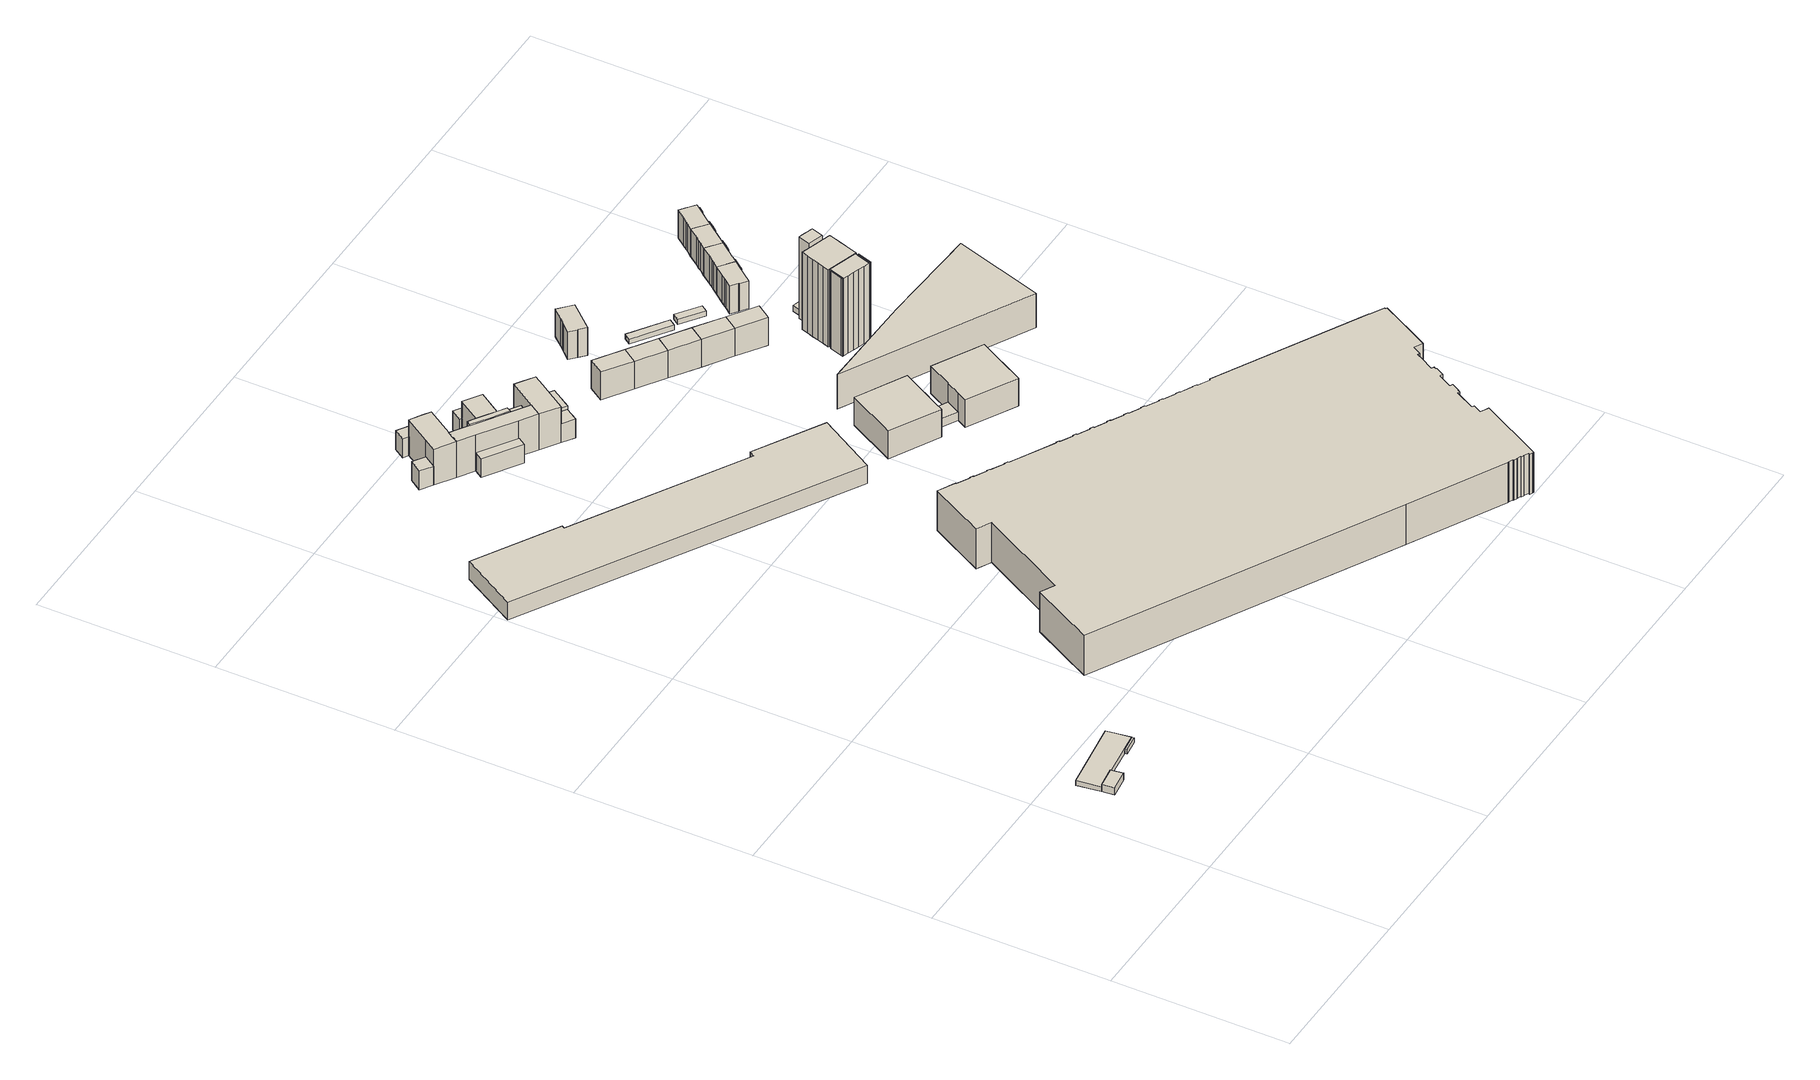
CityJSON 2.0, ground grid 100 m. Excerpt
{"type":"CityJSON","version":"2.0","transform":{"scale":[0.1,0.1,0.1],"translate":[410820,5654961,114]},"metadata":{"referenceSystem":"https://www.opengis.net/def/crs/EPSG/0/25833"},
"CityObjects":{
"building1":{"type":"Building","attributes":{"Gemeindeschluessel":14612000,"Geometrietyp2DReferenz":"3000","function":"31001_9998","roofType":"9999"},"children":["building1-1","building1-2","building1-3"]},
"building1-1":{"type":"BuildingPart","attributes":{"Dachtyp_tdc":"tdcPolyFlatRoof","Dachneigung":3.08,"QualitaetDacherkennung":61,"Geometrietyp2DReferenz":"3000","measuredHeight":3,"roofType":"2100"},"parents":["building1"],"geometry":[{"type":"Solid","lod":"1","boundaries":[[[[0,1,2,3]],[[4,5,6,7]],[[3,5,4,0]],[[2,6,5,3]],[[1,7,6,2]],[[0,4,7,1]]]]}]},
"building1-2":{"type":"BuildingPart","attributes":{"Dachtyp_tdc":"tdcPolyFlatRoof","Dachneigung":0,"QualitaetDacherkennung":64,"Geometrietyp2DReferenz":"3000","measuredHeight":2.94,"roofType":"1000"},"parents":["building1"],"geometry":[{"type":"Solid","lod":"1","boundaries":[[[[8,9,10,11,12,13]],[[14,15,7,6,16,17]],[[13,15,14,8]],[[12,7,15,13]],[[11,6,7,12]],[[10,16,6,11]],[[9,17,16,10]],[[8,14,17,9]]]]}]},
"building1-3":{"type":"BuildingPart","attributes":{"Dachtyp_tdc":"tdcPolyFlatRoof","Dachneigung":0,"QualitaetDacherkennung":62,"Geometrietyp2DReferenz":"3000","measuredHeight":4.38,"roofType":"1000"},"parents":["building1"],"geometry":[{"type":"Solid","lod":"1","boundaries":[[[[18,19,20,21]],[[16,22,23,17]],[[21,22,16,18]],[[20,23,22,21]],[[19,17,23,20]],[[18,16,17,19]]]]}]},
"building2":{"type":"Building","attributes":{"Dachtyp_tdc":"tdcFreeFormRoof","Gemeindeschluessel":14612000,"Dachneigung":14.79,"QualitaetDacherkennung":2,"Geometrietyp2DReferenz":"3000","measuredHeight":15.6,"function":"31001_9998","roofType":"5000"},"geometry":[{"type":"Solid","lod":"1","boundaries":[[[[24,25,26,27,28,29,30,31]],[[32,33,34,35,36,37,38,39]],[[31,33,32,24]],[[30,34,33,31]],[[29,35,34,30]],[[28,36,35,29]],[[27,37,36,28]],[[26,38,37,27]],[[25,39,38,26]],[[24,32,39,25]]]]}]},
"building3":{"type":"Building","attributes":{"Gemeindeschluessel":14612000,"Geometrietyp2DReferenz":"3000","function":"31001_9998","roofType":"9999"},"children":["building3-1","building3-2","building3-3","building3-4","building3-5","building3-6","building3-7","building3-8","building3-9","building3-10","building3-11","building3-12","building3-13"]},
"building3-1":{"type":"BuildingPart","attributes":{"Dachtyp_tdc":"tdcGableRoof","Dachneigung":15.53,"QualitaetDacherkennung":69,"Geometrietyp2DReferenz":"3000","measuredHeight":23.27,"roofType":"3100"},"parents":["building3"],"geometry":[{"type":"Solid","lod":"1","boundaries":[[[[40,41,42,43,44,45,46,47,48,49,50,51]],[[52,53,54,55,56,57,58,59,60,61,62,63]],[[51,53,52,40]],[[50,54,53,51]],[[49,55,54,50]],[[48,56,55,49]],[[47,57,56,48]],[[46,58,57,47]],[[45,59,58,46]],[[44,60,59,45]],[[43,61,60,44]],[[42,62,61,43]],[[41,63,62,42]],[[40,52,63,41]]]]}]},
"building3-2":{"type":"BuildingPart","attributes":{"Dachtyp_tdc":"tdcPolyFlatRoof","Dachneigung":0,"QualitaetDacherkennung":54,"Geometrietyp2DReferenz":"3000","measuredHeight":11.87,"roofType":"1000"},"parents":["building3"],"geometry":[{"type":"Solid","lod":"1","boundaries":[[[[64,65,66,67,68,69]],[[70,71,72,73,74,75]],[[69,71,70,64]],[[68,72,71,69]],[[67,73,72,68]],[[66,74,73,67]],[[65,75,74,66]],[[64,70,75,65]]]]}]},
"building3-3":{"type":"BuildingPart","attributes":{"Dachtyp_tdc":"tdcPolyFlatRoof","Dachneigung":0,"QualitaetDacherkennung":61,"Geometrietyp2DReferenz":"3000","measuredHeight":11.83,"roofType":"1000"},"parents":["building3"],"geometry":[{"type":"Solid","lod":"1","boundaries":[[[[76,77,78,79]],[[80,81,82,83]],[[79,81,80,76]],[[78,82,81,79]],[[77,83,82,78]],[[76,80,83,77]]]]}]},
"building3-4":{"type":"BuildingPart","attributes":{"Dachtyp_tdc":"tdcHipAndGableRoof","Dachneigung":10.46,"QualitaetDacherkennung":74,"Geometrietyp2DReferenz":"3000","measuredHeight":23.33,"roofType":"5000"},"parents":["building3"],"geometry":[{"type":"Solid","lod":"1","boundaries":[[[[84,85,86,87]],[[73,72,88,89]],[[87,72,73,84]],[[86,88,72,87]],[[85,89,88,86]],[[84,73,89,85]]]]}]},
"building3-5":{"type":"BuildingPart","attributes":{"Dachtyp_tdc":"tdcGableRoof","Dachneigung":12.56,"QualitaetDacherkennung":29,"Geometrietyp2DReferenz":"3000","measuredHeight":24.57,"roofType":"3100"},"parents":["building3"],"geometry":[{"type":"Solid","lod":"1","boundaries":[[[[90,91,92,93,94,95,96,97,98]],[[99,53,100,52,63,101,89,102,88]],[[98,53,99,90]],[[97,100,53,98]],[[96,52,100,97]],[[95,63,52,96]],[[94,101,63,95]],[[93,89,101,94]],[[92,102,89,93]],[[91,88,102,92]],[[90,99,88,91]]]]}]},
"building3-6":{"type":"BuildingPart","attributes":{"Dachtyp_tdc":"tdcPolyFlatRoof","Dachneigung":0,"QualitaetDacherkennung":52,"Geometrietyp2DReferenz":"3000","measuredHeight":11.84,"roofType":"1000"},"parents":["building3"],"geometry":[{"type":"Solid","lod":"1","boundaries":[[[[103,104,105,106,107]],[[108,109,110,111,112]],[[107,109,108,103]],[[106,110,109,107]],[[105,111,110,106]],[[104,112,111,105]],[[103,108,112,104]]]]}]},
"building3-7":{"type":"BuildingPart","attributes":{"Dachtyp_tdc":"tdcPolyFlatRoof","Dachneigung":0,"QualitaetDacherkennung":65,"Geometrietyp2DReferenz":"3000","measuredHeight":11.81,"roofType":"1000"},"parents":["building3"],"geometry":[{"type":"Solid","lod":"1","boundaries":[[[[113,114,115,116]],[[117,118,119,120]],[[116,118,117,113]],[[115,119,118,116]],[[114,120,119,115]],[[113,117,120,114]]]]}]},
"building3-8":{"type":"BuildingPart","attributes":{"Dachtyp_tdc":"tdcPolyFlatRoof","Dachneigung":0,"QualitaetDacherkennung":0,"Geometrietyp2DReferenz":"3000","measuredHeight":4.5,"roofType":"9999"},"parents":["building3"],"geometry":[{"type":"Solid","lod":"1","boundaries":[[[[121,122,123,124]],[[125,126,127,128]],[[124,126,125,121]],[[123,127,126,124]],[[122,128,127,123]],[[121,125,128,122]]]]}]},
"building3-9":{"type":"BuildingPart","attributes":{"Dachtyp_tdc":"tdcPolyFlatRoof","Dachneigung":0,"QualitaetDacherkennung":58,"Geometrietyp2DReferenz":"3000","measuredHeight":11.79,"roofType":"1000"},"parents":["building3"],"geometry":[{"type":"Solid","lod":"1","boundaries":[[[[129,130,131,132]],[[58,133,134,59]],[[131,133,58,132]],[[130,134,133,131]],[[129,59,134,130]],[[132,58,59,129]]]]}]},
"building3-10":{"type":"BuildingPart","attributes":{"Dachtyp_tdc":"tdcPolyFlatRoof","Dachneigung":0,"QualitaetDacherkennung":49,"Geometrietyp2DReferenz":"3000","measuredHeight":11.84,"roofType":"1000"},"parents":["building3"],"geometry":[{"type":"Solid","lod":"1","boundaries":[[[[135,136,137,138]],[[139,125,140,141]],[[138,125,139,135]],[[137,140,125,138]],[[136,141,140,137]],[[135,139,141,136]]]]}]},
"building3-11":{"type":"BuildingPart","attributes":{"Dachtyp_tdc":"tdcPolyFlatRoof","Dachneigung":0,"QualitaetDacherkennung":46,"Geometrietyp2DReferenz":"3000","measuredHeight":3.95,"roofType":"1000"},"parents":["building3"],"geometry":[{"type":"Solid","lod":"1","boundaries":[[[[142,143,144,145,146]],[[140,128,147,148,149]],[[146,128,140,142]],[[145,147,128,146]],[[144,148,147,145]],[[143,149,148,144]],[[142,140,149,143]]]]}]},
"building3-12":{"type":"BuildingPart","attributes":{"Dachtyp_tdc":"tdcHipRoof","Dachneigung":10.31,"QualitaetDacherkennung":73,"Geometrietyp2DReferenz":"3000","measuredHeight":23.25,"roofType":"3200"},"parents":["building3"],"geometry":[{"type":"Solid","lod":"1","boundaries":[[[[150,151,49,47,152,153,154,155]],[[139,141,149,120,119,57,55,156]],[[155,141,139,150]],[[154,149,141,155]],[[153,120,149,154]],[[152,119,120,153]],[[47,57,119,152]],[[49,55,57,47]],[[151,156,55,49]],[[150,139,156,151]]]]}]},
"building3-13":{"type":"BuildingPart","attributes":{"Dachtyp_tdc":"tdcHipRoof","Dachneigung":10.16,"QualitaetDacherkennung":74,"Geometrietyp2DReferenz":"3000","measuredHeight":23.26,"roofType":"3200"},"parents":["building3"],"geometry":[{"type":"Solid","lod":"1","boundaries":[[[[44,42,157,158,159,160,161]],[[82,81,110,109,162,62,60]],[[161,82,60,44]],[[160,81,82,161]],[[159,110,81,160]],[[158,109,110,159]],[[157,162,109,158]],[[42,62,162,157]],[[44,60,62,42]]]]}]},
"building4":{"type":"Building","attributes":{"Dachtyp_tdc":"tdcPolyFlatRoof","Gemeindeschluessel":14612000,"Dachneigung":0,"QualitaetDacherkennung":26,"Geometrietyp2DReferenz":"3000","measuredHeight":19.7,"function":"31001_9998","roofType":"1000"},"geometry":[{"type":"Solid","lod":"1","boundaries":[[[[163,164,165,166]],[[167,168,169,170]],[[166,168,167,163]],[[165,169,168,166]],[[164,170,169,165]],[[163,167,170,164]]]]}]},
"building5":{"type":"Building","attributes":{"Gemeindeschluessel":14612000,"Geometrietyp2DReferenz":"3000","function":"31001_9998","roofType":"9999"},"children":["building5-1","building5-2","building5-3","building5-4"]},
"building5-1":{"type":"BuildingPart","attributes":{"Dachtyp_tdc":"tdcFreeFormRoof","Dachneigung":21.99,"QualitaetDacherkennung":49,"Geometrietyp2DReferenz":"3000","measuredHeight":7.55,"roofType":"5000"},"parents":["building5"],"geometry":[{"type":"Solid","lod":"1","boundaries":[[[[171,172,173,174,175,176,177,178,179,180,181,182,183,184,185,186]],[[187,188,189,190,191,192,193,194,195,196,197,198,199,200,201,202]],[[186,188,187,171]],[[185,189,188,186]],[[184,190,189,185]],[[183,191,190,184]],[[182,192,191,183]],[[181,193,192,182]],[[180,194,193,181]],[[179,195,194,180]],[[178,196,195,179]],[[177,197,196,178]],[[176,198,197,177]],[[175,199,198,176]],[[174,200,199,175]],[[173,201,200,174]],[[172,202,201,173]],[[171,187,202,172]]]]}]},
"building5-2":{"type":"BuildingPart","attributes":{"Dachtyp_tdc":"tdcPolyFlatRoof","Dachneigung":40.14,"QualitaetDacherkennung":54,"Geometrietyp2DReferenz":"3000","measuredHeight":11.92,"roofType":"2100"},"parents":["building5"],"geometry":[{"type":"Solid","lod":"1","boundaries":[[[[203,204,205,206,207,208,209,210,211,212,213,214,215,216,217,218,219]],[[190,220,221,222,223,224,225,226,227,228,229,230,231,232,233,234,191]],[[219,220,190,203]],[[218,221,220,219]],[[217,222,221,218]],[[216,223,222,217]],[[215,224,223,216]],[[214,225,224,215]],[[213,226,225,214]],[[212,227,226,213]],[[211,228,227,212]],[[210,229,228,211]],[[209,230,229,210]],[[208,231,230,209]],[[207,232,231,208]],[[206,233,232,207]],[[205,234,233,206]],[[204,191,234,205]],[[203,190,191,204]]]]}]},
"building5-3":{"type":"BuildingPart","attributes":{"Dachtyp_tdc":"tdcFreeFormRoof","Dachneigung":21.07,"QualitaetDacherkennung":43,"Geometrietyp2DReferenz":"3000","measuredHeight":7.43,"roofType":"5000"},"parents":["building5"],"geometry":[{"type":"Solid","lod":"1","boundaries":[[[[235,236,237,238,239,240,241,242,243,244,245,246,247,248]],[[249,250,251,220,252,253,254,255,256,257,258,259,260,261]],[[248,250,249,235]],[[247,251,250,248]],[[246,220,251,247]],[[245,252,220,246]],[[244,253,252,245]],[[243,254,253,244]],[[242,255,254,243]],[[241,256,255,242]],[[240,257,256,241]],[[239,258,257,240]],[[238,259,258,239]],[[237,260,259,238]],[[236,261,260,237]],[[235,249,261,236]]]]}]},
"building5-4":{"type":"BuildingPart","attributes":{"Dachtyp_tdc":"tdcCutGableRoof","Dachneigung":34.44,"QualitaetDacherkennung":33,"Geometrietyp2DReferenz":"3000","measuredHeight":12.24,"roofType":"9999"},"parents":["building5"],"geometry":[{"type":"Solid","lod":"1","boundaries":[[[[262,263,264,265,266,267]],[[254,252,189,187,268,269]],[[267,252,254,262]],[[266,189,252,267]],[[265,187,189,266]],[[264,268,187,265]],[[263,269,268,264]],[[262,254,269,263]]]]}]},
"building6":{"type":"Building","attributes":{"Dachtyp_tdc":"tdcFreeFormRoof","Gemeindeschluessel":14612000,"Dachneigung":10.84,"QualitaetDacherkennung":11,"Geometrietyp2DReferenz":"3000","measuredHeight":31.95,"function":"31001_9998","roofType":"5000"},"geometry":[{"type":"Solid","lod":"1","boundaries":[[[[270,271,272,273,274,275,276,277,278,279,280,281,282,283,284,285,286,287,288,289,290,291,292,293,294,295,296,297,298,299,300,301,302,303,304,305,306,307,308,309,310,311,312,313,314,315,316,317,318,319,320,321,322,323,324,325,326,327,328,329,330,331,332,333,334,335,336,337,338,339,340,341,342,343,344,345,346,347,348,349,350,351,352,353,354,355,356,357,358,359,360,361,362,363,364,365,366,367,368,369,370,371,372,373,374,375,376,377,378,379,380,381]],[[382,383,384,385,386,387,388,389,390,391,392,393,394,395,396,397,398,399,400,401,402,403,404,405,406,407,408,409,410,411,412,413,414,415,416,417,418,419,420,421,422,423,424,425,426,427,428,429,430,431,432,433,434,435,436,437,438,439,440,441,442,443,444,445,446,447,448,449,450,451,452,453,454,455,456,457,458,459,460,461,462,463,464,465,466,467,468,469,470,471,472,473,474,475,476,477,478,479,480,481,482,483,484,485,486,487,488,489,490,491,492,493]],[[381,383,382,270]],[[380,384,383,381]],[[379,385,384,380]],[[378,386,385,379]],[[377,387,386,378]],[[376,388,387,377]],[[375,389,388,376]],[[374,390,389,375]],[[373,391,390,374]],[[372,392,391,373]],[[371,393,392,372]],[[370,394,393,371]],[[369,395,394,370]],[[368,396,395,369]],[[367,397,396,368]],[[366,398,397,367]],[[365,399,398,366]],[[364,400,399,365]],[[363,401,400,364]],[[362,402,401,363]],[[361,403,402,362]],[[360,404,403,361]],[[359,405,404,360]],[[358,406,405,359]],[[357,407,406,358]],[[356,408,407,357]],[[355,409,408,356]],[[354,410,409,355]],[[353,411,410,354]],[[352,412,411,353]],[[351,413,412,352]],[[350,414,413,351]],[[349,415,414,350]],[[348,416,415,349]],[[347,417,416,348]],[[346,418,417,347]],[[345,419,418,346]],[[344,420,419,345]],[[343,421,420,344]],[[342,422,421,343]],[[341,423,422,342]],[[340,424,423,341]],[[339,425,424,340]],[[338,426,425,339]],[[337,427,426,338]],[[336,428,427,337]],[[335,429,428,336]],[[334,430,429,335]],[[333,431,430,334]],[[332,432,431,333]],[[331,433,432,332]],[[330,434,433,331]],[[329,435,434,330]],[[328,436,435,329]],[[327,437,436,328]],[[326,438,437,327]],[[325,439,438,326]],[[324,440,439,325]],[[323,441,440,324]],[[322,442,441,323]],[[321,443,442,322]],[[320,444,443,321]],[[319,445,444,320]],[[318,446,445,319]],[[317,447,446,318]],[[316,448,447,317]],[[315,449,448,316]],[[314,450,449,315]],[[313,451,450,314]],[[312,452,451,313]],[[311,453,452,312]],[[310,454,453,311]],[[309,455,454,310]],[[308,456,455,309]],[[307,457,456,308]],[[306,458,457,307]],[[305,459,458,306]],[[304,460,459,305]],[[303,461,460,304]],[[302,462,461,303]],[[301,463,462,302]],[[300,464,463,301]],[[299,465,464,300]],[[298,466,465,299]],[[297,467,466,298]],[[296,468,467,297]],[[295,469,468,296]],[[294,470,469,295]],[[293,471,470,294]],[[292,472,471,293]],[[291,473,472,292]],[[290,474,473,291]],[[289,475,474,290]],[[288,476,475,289]],[[287,477,476,288]],[[286,478,477,287]],[[285,479,478,286]],[[284,480,479,285]],[[283,481,480,284]],[[282,482,481,283]],[[281,483,482,282]],[[280,484,483,281]],[[279,485,484,280]],[[278,486,485,279]],[[277,487,486,278]],[[276,488,487,277]],[[275,489,488,276]],[[274,490,489,275]],[[273,491,490,274]],[[272,492,491,273]],[[271,493,492,272]],[[270,382,493,271]]]]}]},
"building7":{"type":"Building","attributes":{"Dachtyp_tdc":"tdcGableRoof","Gemeindeschluessel":14612000,"Dachneigung":37.37,"QualitaetDacherkennung":70,"Geometrietyp2DReferenz":"3000","measuredHeight":19.53,"function":"31001_9998","roofType":"3100"},"geometry":[{"type":"Solid","lod":"1","boundaries":[[[[494,495,496,497]],[[498,499,500,501]],[[497,499,498,494]],[[496,500,499,497]],[[495,501,500,496]],[[494,498,501,495]]]]}]},
"building8":{"type":"Building","attributes":{"Dachtyp_tdc":"tdcGableRoof","Gemeindeschluessel":14612000,"Dachneigung":37.22,"QualitaetDacherkennung":72,"Geometrietyp2DReferenz":"3000","measuredHeight":19.58,"function":"31001_9998","roofType":"3100"},"geometry":[{"type":"Solid","lod":"1","boundaries":[[[[495,494,502,503]],[[501,504,505,498]],[[503,504,501,495]],[[502,505,504,503]],[[494,498,505,502]],[[495,501,498,494]]]]}]},
"building9":{"type":"Building","attributes":{"Gemeindeschluessel":14612000,"Geometrietyp2DReferenz":"3000","function":"31001_9998","roofType":"9999"},"children":["building9-1","building9-2","building9-3"]},
"building9-1":{"type":"BuildingPart","attributes":{"Dachtyp_tdc":"tdcPolyFlatRoof","Dachneigung":0,"QualitaetDacherkennung":38,"Geometrietyp2DReferenz":"3000","measuredHeight":17.44,"roofType":"1000"},"parents":["building9"],"geometry":[{"type":"Solid","lod":"1","boundaries":[[[[506,507,508,509,510,511,512,513,514,515,516,517]],[[518,519,520,521,522,523,524,525,526,527,528,529]],[[517,519,518,506]],[[516,520,519,517]],[[515,521,520,516]],[[514,522,521,515]],[[513,523,522,514]],[[512,524,523,513]],[[511,525,524,512]],[[510,526,525,511]],[[509,527,526,510]],[[508,528,527,509]],[[507,529,528,508]],[[506,518,529,507]]]]}]},
"building9-2":{"type":"BuildingPart","attributes":{"Dachtyp_tdc":"tdcPolyFlatRoof","Dachneigung":0,"QualitaetDacherkennung":40,"Geometrietyp2DReferenz":"3000","measuredHeight":17.65,"roofType":"1000"},"parents":["building9"],"geometry":[{"type":"Solid","lod":"1","boundaries":[[[[530,531,532,533,534,535,536,537,538,539,540]],[[541,542,543,544,545,546,547,548,549,550,551]],[[540,542,541,530]],[[539,543,542,540]],[[538,544,543,539]],[[537,545,544,538]],[[536,546,545,537]],[[535,547,546,536]],[[534,548,547,535]],[[533,549,548,534]],[[532,550,549,533]],[[531,551,550,532]],[[530,541,551,531]]]]}]},
"building9-3":{"type":"BuildingPart","attributes":{"Dachtyp_tdc":"tdcPolyFlatRoof","Dachneigung":0,"QualitaetDacherkennung":46,"Geometrietyp2DReferenz":"3000","measuredHeight":5.55,"roofType":"1000"},"parents":["building9"],"geometry":[{"type":"Solid","lod":"1","boundaries":[[[[552,553,554,555]],[[549,521,520,550]],[[555,521,549,552]],[[554,520,521,555]],[[553,550,520,554]],[[552,549,550,553]]]]}]},
"building10":{"type":"Building","attributes":{"Dachtyp_tdc":"tdcGableRoof","Gemeindeschluessel":14612000,"Dachneigung":37.29,"QualitaetDacherkennung":72,"Geometrietyp2DReferenz":"3000","measuredHeight":19.58,"function":"31001_9998","roofType":"3100"},"geometry":[{"type":"Solid","lod":"1","boundaries":[[[[556,557,503,502]],[[558,505,504,559]],[[502,505,558,556]],[[503,504,505,502]],[[557,559,504,503]],[[556,558,559,557]]]]}]},
"building11":{"type":"Building","attributes":{"Gemeindeschluessel":14612000,"Dachtyp_tdc":"tdcGableRoof","Dachneigung":37.11,"QualitaetDacherkennung":77,"Geometrietyp2DReferenz":"3000","measuredHeight":19.49,"function":"31001_9998","roofType":"3100"},"geometry":[{"type":"Solid","lod":"1","boundaries":[[[[560,561,562,563,564,565,566,567,568,569,570,571,572,573]],[[574,575,576,577,578,579,580,581,582,583,584,585,586,587]],[[573,575,574,560]],[[572,576,575,573]],[[571,577,576,572]],[[570,578,577,571]],[[569,579,578,570]],[[568,580,579,569]],[[567,581,580,568]],[[566,582,581,567]],[[565,583,582,566]],[[564,584,583,565]],[[563,585,584,564]],[[562,586,585,563]],[[561,587,586,562]],[[560,574,587,561]]]]}]},
"building12":{"type":"Building","attributes":{"Dachtyp_tdc":"tdcGableRoof","Gemeindeschluessel":14612000,"Dachneigung":37.51,"QualitaetDacherkennung":72,"Geometrietyp2DReferenz":"3000","measuredHeight":19.58,"function":"31001_9998","roofType":"3100"},"geometry":[{"type":"Solid","lod":"1","boundaries":[[[[588,589,557,556]],[[590,558,559,591]],[[556,558,590,588]],[[557,559,558,556]],[[589,591,559,557]],[[588,590,591,589]]]]}]},
"building13":{"type":"Building","attributes":{"Dachtyp_tdc":"tdcGableRoof","Gemeindeschluessel":14612000,"Dachneigung":29.11,"QualitaetDacherkennung":40,"Geometrietyp2DReferenz":"3000","measuredHeight":3.74,"function":"31001_2463","roofType":"3100"},"geometry":[{"type":"Solid","lod":"1","boundaries":[[[[592,593,594,595]],[[596,597,598,599]],[[595,597,596,592]],[[594,598,597,595]],[[593,599,598,594]],[[592,596,599,593]]]]}]},
"building14":{"type":"Building","attributes":{"Dachtyp_tdc":"tdcGableRoof","Gemeindeschluessel":14612000,"Dachneigung":37.27,"QualitaetDacherkennung":71,"Geometrietyp2DReferenz":"3000","measuredHeight":19.55,"function":"31001_9998","roofType":"3100"},"geometry":[{"type":"Solid","lod":"1","boundaries":[[[[589,588,600,601]],[[591,602,603,590]],[[601,602,591,589]],[[600,603,602,601]],[[588,590,603,600]],[[589,591,590,588]]]]}]},
"building15":{"type":"Building","attributes":{"name":"Fachoberschule für Wirtschaft und Verwaltung","Dachtyp_tdc":"tdcPolyFlatRoof","Gemeindeschluessel":14612000,"Dachneigung":0,"QualitaetDacherkennung":77,"Geometrietyp2DReferenz":"3000","measuredHeight":21.7,"function":"31001_3021","roofType":"1000"},"geometry":[{"type":"Solid","lod":"1","boundaries":[[[[604,605,606,607,608]],[[609,610,611,612,613]],[[608,610,609,604]],[[607,611,610,608]],[[606,612,611,607]],[[605,613,612,606]],[[604,609,613,605]]]]}]},
"building16":{"type":"Building","attributes":{"Dachtyp_tdc":"tdcGableRoof","Gemeindeschluessel":14612000,"Dachneigung":29.94,"QualitaetDacherkennung":71,"Geometrietyp2DReferenz":"3000","measuredHeight":3.69,"function":"31001_2463","roofType":"3100"},"geometry":[{"type":"Solid","lod":"1","boundaries":[[[[614,615,616,617]],[[618,619,620,621]],[[617,619,618,614]],[[616,620,619,617]],[[615,621,620,616]],[[614,618,621,615]]]]}]},
"building17":{"type":"Building","attributes":{"Gemeindeschluessel":14612000,"Geometrietyp2DReferenz":"3000","function":"31001_9998","roofType":"9999"},"children":["building17-1","building17-2","building17-3","building17-4","building17-5","building17-6"]},
"building17-1":{"type":"BuildingPart","attributes":{"Dachtyp_tdc":"tdcPolyFlatRoof","Dachneigung":0,"QualitaetDacherkennung":64,"Geometrietyp2DReferenz":"3000","measuredHeight":3.79,"roofType":"1000"},"parents":["building17"],"geometry":[{"type":"Solid","lod":"1","boundaries":[[[[622,623,624,625,626]],[[627,628,629,630,631]],[[625,628,627,626]],[[624,629,628,625]],[[623,630,629,624]],[[622,631,630,623]],[[626,627,631,622]]]]}]},
"building17-2":{"type":"BuildingPart","attributes":{"Dachtyp_tdc":"tdcPolyFlatRoof","Dachneigung":0,"QualitaetDacherkennung":65,"Geometrietyp2DReferenz":"3000","measuredHeight":48.91,"roofType":"1000"},"parents":["building17"],"geometry":[{"type":"Solid","lod":"1","boundaries":[[[[632,633,634,635,636,637,638,639,640,641,642,643,644,645,646,647,648,649]],[[650,651,652,653,654,655,656,657,658,659,660,661,662,663,664,665,666,667]],[[648,651,650,649]],[[647,652,651,648]],[[646,653,652,647]],[[645,654,653,646]],[[644,655,654,645]],[[643,656,655,644]],[[642,657,656,643]],[[641,658,657,642]],[[640,659,658,641]],[[639,660,659,640]],[[638,661,660,639]],[[637,662,661,638]],[[636,663,662,637]],[[635,664,663,636]],[[634,665,664,635]],[[633,666,665,634]],[[632,667,666,633]],[[649,650,667,632]]]]}]},
"building17-3":{"type":"BuildingPart","attributes":{"Dachtyp_tdc":"tdcPolyFlatRoof","Dachneigung":0,"QualitaetDacherkennung":37,"Geometrietyp2DReferenz":"3000","measuredHeight":49.29,"roofType":"1000"},"parents":["building17"],"geometry":[{"type":"Solid","lod":"1","boundaries":[[[[668,669,670,671,672]],[[673,674,675,676,677]],[[672,674,673,668]],[[671,675,674,672]],[[670,676,675,671]],[[669,677,676,670]],[[668,673,677,669]]]]}]},
"building17-4":{"type":"BuildingPart","attributes":{"Dachtyp_tdc":"tdcPolyFlatRoof","Dachneigung":0,"QualitaetDacherkennung":65,"Geometrietyp2DReferenz":"3000","measuredHeight":48.91,"roofType":"1000"},"parents":["building17"],"geometry":[{"type":"Solid","lod":"1","boundaries":[[[[678,641,640,679,680,681,682,683,684,685]],[[677,676,686,687,688,689,690,691,659,658]],[[685,676,677,678]],[[684,686,676,685]],[[683,687,686,684]],[[682,688,687,683]],[[681,689,688,682]],[[680,690,689,681]],[[679,691,690,680]],[[640,659,691,679]],[[641,658,659,640]],[[678,677,658,641]]]]}]},
"building17-5":{"type":"BuildingPart","attributes":{"Dachtyp_tdc":"tdcPolyFlatRoof","Dachneigung":0,"QualitaetDacherkennung":32,"Geometrietyp2DReferenz":"3000","measuredHeight":51.78,"roofType":"1000"},"parents":["building17"],"geometry":[{"type":"Solid","lod":"1","boundaries":[[[[692,693,694,695,696,697,698]],[[631,630,699,650,667,700,627]],[[698,631,627,692]],[[697,630,631,698]],[[696,699,630,697]],[[695,650,699,696]],[[694,667,650,695]],[[693,700,667,694]],[[692,627,700,693]]]]}]},
"building17-6":{"type":"BuildingPart","attributes":{"Dachtyp_tdc":"tdcPolyFlatRoof","Dachneigung":0,"QualitaetDacherkennung":18,"Geometrietyp2DReferenz":"3000","measuredHeight":49.06,"roofType":"1000"},"parents":["building17"],"geometry":[{"type":"Solid","lod":"1","boundaries":[[[[701,702,703,704,705]],[[691,690,706,707,708]],[[705,690,691,701]],[[704,706,690,705]],[[703,707,706,704]],[[702,708,707,703]],[[701,691,708,702]]]]}]},
"building18":{"type":"Building","attributes":{"Gemeindeschluessel":14612000,"Geometrietyp2DReferenz":"3000","function":"31001_9998","roofType":"9999"},"children":["building18-1","building18-2"]},
"building18-1":{"type":"BuildingPart","attributes":{"Dachtyp_tdc":"tdcGableRoof","Dachneigung":37.3,"QualitaetDacherkennung":76,"Geometrietyp2DReferenz":"3000","measuredHeight":19.52,"roofType":"3100"},"parents":["building18"],"geometry":[{"type":"Solid","lod":"1","boundaries":[[[[709,710,711,712,713,714,715,716,717,718,719,720,721]],[[722,723,724,725,726,727,728,729,730,731,732,733,734]],[[721,723,722,709]],[[720,724,723,721]],[[719,725,724,720]],[[718,726,725,719]],[[717,727,726,718]],[[716,728,727,717]],[[715,729,728,716]],[[714,730,729,715]],[[713,731,730,714]],[[712,732,731,713]],[[711,733,732,712]],[[710,734,733,711]],[[709,722,734,710]]]]}]},
"building18-2":{"type":"BuildingPart","attributes":{"Dachtyp_tdc":"tdcPolyFlatRoof","Dachneigung":0,"QualitaetDacherkennung":49,"Geometrietyp2DReferenz":"3000","measuredHeight":15.6,"roofType":"1000"},"parents":["building18"],"geometry":[{"type":"Solid","lod":"1","boundaries":[[[[735,736,737,738]],[[739,740,734,733]],[[738,740,739,735]],[[737,734,740,738]],[[736,733,734,737]],[[735,739,733,736]]]]}]},
"building19":{"type":"Building","attributes":{"Gemeindeschluessel":14612000,"Geometrietyp2DReferenz":"3000","function":"31001_9998","roofType":"9999"},"children":["building19-1","building19-2","building19-3"]},
"building19-1":{"type":"BuildingPart","attributes":{"Dachtyp_tdc":"tdcPolyFlatRoof","Dachneigung":4.44,"QualitaetDacherkennung":55,"Geometrietyp2DReferenz":"3000","measuredHeight":15.64,"roofType":"2100"},"parents":["building19"],"geometry":[{"type":"Solid","lod":"1","boundaries":[[[[736,735,741,742]],[[733,743,744,739]],[[742,743,733,736]],[[741,744,743,742]],[[735,739,744,741]],[[736,733,739,735]]]]}]},
"building19-2":{"type":"BuildingPart","attributes":{"Dachtyp_tdc":"tdcGableRoof","Dachneigung":37.29,"QualitaetDacherkennung":79,"Geometrietyp2DReferenz":"3000","measuredHeight":19.51,"roofType":"3100"},"parents":["building19"],"geometry":[{"type":"Solid","lod":"1","boundaries":[[[[745,746,747,748,749,750,751,752,753,714,713,712,711,754]],[[755,743,733,732,731,730,756,757,758,759,760,761,762,763]],[[754,743,755,745]],[[711,733,743,754]],[[712,732,733,711]],[[713,731,732,712]],[[714,730,731,713]],[[753,756,730,714]],[[752,757,756,753]],[[751,758,757,752]],[[750,759,758,751]],[[749,760,759,750]],[[748,761,760,749]],[[747,762,761,748]],[[746,763,762,747]],[[745,755,763,746]]]]}]},
"building19-3":{"type":"BuildingPart","attributes":{"Dachtyp_tdc":"tdcPolyFlatRoof","Dachneigung":3.57,"QualitaetDacherkennung":47,"Geometrietyp2DReferenz":"3000","measuredHeight":15.67,"roofType":"2100"},"parents":["building19"],"geometry":[{"type":"Solid","lod":"1","boundaries":[[[[764,765,766,767]],[[763,762,768,769]],[[767,762,763,764]],[[766,768,762,767]],[[765,769,768,766]],[[764,763,769,765]]]]}]},
"building20":{"type":"Building","attributes":{"Gemeindeschluessel":14612000,"Geometrietyp2DReferenz":"3000","function":"31001_9998","roofType":"9999"},"children":["building20-1","building20-2","building20-3"]},
"building20-1":{"type":"BuildingPart","attributes":{"Dachtyp_tdc":"tdcPolyFlatRoof","Dachneigung":5.71,"QualitaetDacherkennung":51,"Geometrietyp2DReferenz":"3000","measuredHeight":15.64,"roofType":"2100"},"parents":["building20"],"geometry":[{"type":"Solid","lod":"1","boundaries":[[[[770,771,767,766]],[[772,768,762,773]],[[766,768,772,770]],[[767,762,768,766]],[[771,773,762,767]],[[770,772,773,771]]]]}]},
"building20-2":{"type":"BuildingPart","attributes":{"Dachtyp_tdc":"tdcGableRoof","Dachneigung":37.16,"QualitaetDacherkennung":80,"Geometrietyp2DReferenz":"3000","measuredHeight":19.47,"roofType":"3100"},"parents":["building20"],"geometry":[{"type":"Solid","lod":"1","boundaries":[[[[774,775,776,777,778,779,780,781,750,749,748,747,782]],[[773,762,761,760,759,783,784,785,786,787,788,789,790]],[[782,773,790,774]],[[747,762,773,782]],[[748,761,762,747]],[[749,760,761,748]],[[750,759,760,749]],[[781,783,759,750]],[[780,784,783,781]],[[779,785,784,780]],[[778,786,785,779]],[[777,787,786,778]],[[776,788,787,777]],[[775,789,788,776]],[[774,790,789,775]]]]}]},
"building20-3":{"type":"BuildingPart","attributes":{"Dachtyp_tdc":"tdcPolyFlatRoof","Dachneigung":5.02,"QualitaetDacherkennung":48,"Geometrietyp2DReferenz":"3000","measuredHeight":15.63,"roofType":"2100"},"parents":["building20"],"geometry":[{"type":"Solid","lod":"1","boundaries":[[[[791,792,793,794]],[[795,796,790,789]],[[794,796,795,791]],[[793,790,796,794]],[[792,789,790,793]],[[791,795,789,792]]]]}]},
"building21":{"type":"Building","attributes":{"Gemeindeschluessel":14612000,"Geometrietyp2DReferenz":"3000","function":"31001_9998","roofType":"9999"},"children":["building21-1","building21-2","building21-3"]},
"building21-1":{"type":"BuildingPart","attributes":{"Dachtyp_tdc":"tdcPolyFlatRoof","Dachneigung":4.12,"QualitaetDacherkennung":48,"Geometrietyp2DReferenz":"3000","measuredHeight":15.62,"roofType":"2100"},"parents":["building21"],"geometry":[{"type":"Solid","lod":"1","boundaries":[[[[797,798,792,791]],[[799,795,789,800]],[[791,795,799,797]],[[792,789,795,791]],[[798,800,789,792]],[[797,799,800,798]]]]}]},
"building21-2":{"type":"BuildingPart","attributes":{"Dachtyp_tdc":"tdcPolyFlatRoof","Dachneigung":6.18,"QualitaetDacherkennung":41,"Geometrietyp2DReferenz":"3000","measuredHeight":15.64,"roofType":"2100"},"parents":["building21"],"geometry":[{"type":"Solid","lod":"1","boundaries":[[[[801,802,803,804]],[[805,806,807,808]],[[804,806,805,801]],[[803,807,806,804]],[[802,808,807,803]],[[801,805,808,802]]]]}]},
"building21-3":{"type":"BuildingPart","attributes":{"Dachtyp_tdc":"tdcGableRoof","Dachneigung":37.25,"QualitaetDacherkennung":80,"Geometrietyp2DReferenz":"3000","measuredHeight":19.47,"roofType":"3100"},"parents":["building21"],"geometry":[{"type":"Solid","lod":"1","boundaries":[[[[809,810,811,812,813,814,815,816,778,777,776,775,817]],[[800,789,788,787,786,818,819,820,821,822,823,808,807]],[[817,800,807,809]],[[775,789,800,817]],[[776,788,789,775]],[[777,787,788,776]],[[778,786,787,777]],[[816,818,786,778]],[[815,819,818,816]],[[814,820,819,815]],[[813,821,820,814]],[[812,822,821,813]],[[811,823,822,812]],[[810,808,823,811]],[[809,807,808,810]]]]}]}
},
"vertices":[
[649,778,45],[647,791,45],[554,778,45],[556,765,45],[649,778,17],[556,765,17],[554,778,17],[647,791,17],
[222,870,47],[241,735,47],[360,752,47],[554,778,47],[647,791,47],[628,928,47],[222,870,17],[628,928,17],[360,752,17],[241,735,17],
[360,752,61],[241,735,61],[250,667,61],[370,684,61],[370,684,17],[250,667,17],
[638,3956,121],[647,3972,121],[188,4239,121],[3,3921,121],[1776,2890,121],[1970,3223,121],[1591,3443,121],[1573,3413,121],[638,3956,9],[1573,3413,9],[1591,3443,9],[1970,3223,9],[1776,2890,9],[3,3921,9],[188,4239,9],[647,3972,9],
[988,4677,231],[989,4678,231],[893,4740,231],[872,4709,231],[850,4674,231],[940,4615,231],[1138,4484,231],[1230,4424,231],[1253,4459,231],[1273,4490,231],[1239,4513,231],[1176,4554,231],[988,4677,4],[1176,4554,4],[1239,4513,4],[1273,4490,4],[1253,4459,4],[1230,4424,4],[1138,4484,4],[940,4615,4],[850,4674,4],[872,4709,4],[893,4740,4],[989,4678,4],
[1286,4787,123],[1163,4868,123],[1123,4807,123],[1133,4800,123],[1229,4737,123],[1246,4725,123],[1286,4787,4],[1246,4725,4],[1229,4737,4],[1133,4800,4],[1123,4807,4],[1163,4868,4],
[724,4855,123],[679,4787,123],[744,4744,123],[790,4813,123],[724,4855,4],[790,4813,4],[744,4744,4],[679,4787,4],
[1133,4800,232],[1049,4670,232],[1144,4608,232],[1229,4737,232],[1144,4608,4],[1049,4670,4],
[1191,4578,238],[1144,4608,238],[1098,4638,238],[1049,4670,238],[1003,4699,238],[989,4678,238],[988,4677,238],[1083,4615,238],[1176,4554,238],[1191,4578,4],[1083,4615,4],[1003,4699,4],[1098,4638,4],
[992,4976,123],[895,5039,123],[855,4978,123],[885,4959,123],[953,4917,123],[992,4976,4],[953,4917,4],[885,4959,4],[855,4978,4],[895,5039,4],
[1446,4384,122],[1379,4428,122],[1332,4356,122],[1399,4312,122],[1446,4384,4],[1399,4312,4],[1332,4356,4],[1379,4428,4],
[1443,4675,49],[1543,4610,49],[1546,4614,49],[1446,4679,49],[1443,4675,4],[1446,4679,4],[1546,4614,4],[1543,4610,4],
[940,4615,122],[908,4568,122],[1107,4437,122],[1138,4484,122],[1107,4437,4],[908,4568,4],
[1407,4620,123],[1474,4575,123],[1511,4631,123],[1443,4675,123],[1407,4620,4],[1511,4631,4],[1474,4575,4],
[1511,4631,44],[1436,4516,44],[1551,4440,44],[1626,4555,44],[1543,4610,44],[1626,4555,4],[1551,4440,4],[1436,4516,4],
[1407,4620,231],[1373,4642,231],[1332,4356,231],[1379,4428,231],[1436,4516,231],[1474,4575,231],[1373,4642,4],
[991,4892,231],[953,4917,231],[885,4959,231],[790,4813,231],[744,4744,231],[991,4892,4],
[1239,4513,224],[1254,4536,224],[1191,4578,224],[1176,4554,224],[1239,4513,27],[1176,4554,27],[1191,4578,27],[1254,4536,27],
[2214,2135,74],[2224,2130,74],[2236,2130,74],[2243,2133,74],[2247,2135,74],[2255,2144,74],[2258,2154,74],[2258,2159,74],[2258,2165,74],[2253,2175,74],[2244,2181,74],[2248,2189,74],[2210,2206,74],[2207,2202,74],[2240,2182,74],[2226,2156,74],[2214,2135,6],[2226,2156,6],[2240,2182,6],[2207,2202,6],[2210,2206,6],[2248,2189,6],[2244,2181,6],[2253,2175,6],[2258,2165,6],[2258,2159,6],[2258,2154,6],[2255,2144,6],[2247,2135,6],[2243,2133,6],[2236,2130,6],[2224,2130,6],
[2207,2202,106],[2210,2206,106],[2219,2228,106],[2206,2234,106],[2210,2242,106],[2196,2251,106],[2200,2258,106],[2191,2263,106],[2184,2251,106],[2151,2271,106],[2157,2281,106],[2148,2286,106],[2143,2279,106],[2130,2287,106],[2125,2278,106],[2112,2286,106],[2101,2266,106],[2101,2266,6],[2112,2286,6],[2125,2278,6],[2130,2287,6],[2143,2279,6],[2148,2286,6],[2157,2281,6],[2151,2271,6],[2184,2251,6],[2191,2263,6],[2200,2258,6],[2196,2251,6],[2210,2242,6],[2206,2234,6],[2219,2228,6],
[2047,2285,73],[2034,2282,73],[2027,2275,73],[2024,2270,73],[2021,2266,73],[2019,2255,73],[2022,2245,73],[2028,2237,73],[2038,2232,73],[2050,2254,73],[2067,2286,73],[2101,2266,73],[2063,2288,73],[2059,2281,73],[2047,2285,6],[2059,2281,6],[2063,2288,6],[2067,2286,6],[2050,2254,6],[2038,2232,6],[2028,2237,6],[2022,2245,6],[2019,2255,6],[2021,2266,6],[2024,2270,6],[2027,2275,6],[2034,2282,6],
[2038,2232,103],[2021,2201,103],[2198,2105,103],[2214,2135,103],[2240,2182,103],[2067,2286,103],[2198,2105,6],[2021,2201,6],
[2238,2089,255],[2235,2085,255],[2198,2105,255],[2021,2201,255],[1987,2219,255],[1989,2224,255],[1971,2233,255],[1969,2229,255],[1896,2269,255],[1898,2273,255],[1882,2282,255],[1880,2278,255],[1810,2315,255],[1812,2319,255],[1794,2329,255],[1792,2325,255],[1722,2363,255],[1724,2367,255],[1629,2418,255],[1463,2111,255],[1543,2068,255],[1268,1561,255],[1189,1603,255],[999,1251,255],[2645,359,255],[3167,79,255],[3171,77,255],[3173,80,255],[3195,68,255],[3193,66,255],[3198,63,255],[3197,62,255],[3210,55,255],[3211,57,255],[3215,54,255],[3217,56,255],[3237,46,255],[3236,43,255],[3249,36,255],[3250,38,255],[3277,24,255],[3273,17,255],[3288,9,255],[3289,11,255],[3297,7,255],[3488,364,255],[3443,388,255],[3468,435,255],[3456,442,255],[3516,554,255],[3527,548,255],[3534,559,255],[3537,558,255],[3563,607,255],[3546,615,255],[3589,694,255],[3606,685,255],[3632,734,255],[3627,737,255],[3635,751,255],[3622,758,255],[3664,835,255],[3683,870,255],[3689,866,255],[3694,863,255],[3696,867,255],[3698,871,255],[3720,912,255],[3769,886,255],[3923,1172,255],[3915,1177,255],[3918,1182,255],[3842,1224,255],[3839,1225,255],[3839,1227,255],[3026,1667,255],[3022,1661,255],[2954,1698,255],[2956,1702,255],[2936,1713,255],[2935,1710,255],[2865,1747,255],[2866,1750,255],[2847,1760,255],[2845,1757,255],[2777,1793,255],[2779,1797,255],[2778,1797,255],[2761,1807,255],[2758,1803,255],[2688,1842,255],[2690,1846,255],[2671,1856,255],[2669,1852,255],[2601,1888,255],[2603,1892,255],[2583,1903,255],[2581,1899,255],[2512,1936,255],[2514,1940,255],[2496,1950,255],[2493,1946,255],[2425,1982,255],[2427,1987,255],[2408,1998,255],[2405,1993,255],[2338,2029,255],[2341,2034,255],[2322,2044,255],[2319,2039,255],[2250,2076,255],[2253,2081,255],[2238,2089,2],[2253,2081,2],[2250,2076,2],[2319,2039,2],[2322,2044,2],[2341,2034,2],[2338,2029,2],[2405,1993,2],[2408,1998,2],[2427,1987,2],[2425,1982,2],[2493,1946,2],[2496,1950,2],[2514,1940,2],[2512,1936,2],[2581,1899,2],[2583,1903,2],[2603,1892,2],[2601,1888,2],[2669,1852,2],[2671,1856,2],[2690,1846,2],[2688,1842,2],[2758,1803,2],[2761,1807,2],[2778,1797,2],[2779,1797,2],[2777,1793,2],[2845,1757,2],[2847,1760,2],[2866,1750,2],[2865,1747,2],[2935,1710,2],[2936,1713,2],[2956,1702,2],[2954,1698,2],[3022,1661,2],[3026,1667,2],[3839,1227,2],[3839,1225,2],[3842,1224,2],[3918,1182,2],[3915,1177,2],[3923,1172,2],[3769,886,2],[3720,912,2],[3698,871,2],[3696,867,2],[3694,863,2],[3689,866,2],[3683,870,2],[3664,835,2],[3622,758,2],[3635,751,2],[3627,737,2],[3632,734,2],[3606,685,2],[3589,694,2],[3546,615,2],[3563,607,2],[3537,558,2],[3534,559,2],[3527,548,2],[3516,554,2],[3456,442,2],[3468,435,2],[3443,388,2],[3488,364,2],[3297,7,2],[3289,11,2],[3288,9,2],[3273,17,2],[3277,24,2],[3250,38,2],[3249,36,2],[3236,43,2],[3237,46,2],[3217,56,2],[3215,54,2],[3211,57,2],[3210,55,2],[3197,62,2],[3198,63,2],[3193,66,2],[3195,68,2],[3173,80,2],[3171,77,2],[3167,79,2],[2645,359,2],[999,1251,2],[1189,1603,2],[1268,1561,2],[1543,2068,2],[1463,2111,2],[1629,2418,2],[1724,2367,2],[1722,2363,2],[1792,2325,2],[1794,2329,2],[1812,2319,2],[1810,2315,2],[1880,2278,2],[1882,2282,2],[1898,2273,2],[1896,2269,2],[1969,2229,2],[1971,2233,2],[1989,2224,2],[1987,2219,2],[2021,2201,2],[2198,2105,2],[2235,2085,2],
[1855,4235,191],[1912,4319,191],[1758,4423,191],[1701,4339,191],[1855,4235,15],[1701,4339,15],[1758,4423,15],[1912,4319,15],
[2008,4133,191],[2065,4216,191],[2065,4216,15],[2008,4133,15],
[2380,2676,186],[2652,2529,186],[2800,2802,186],[2800,2803,186],[2743,2833,186],[2663,2877,186],[2528,2950,186],[2527,2949,186],[2453,2813,186],[2453,2812,186],[2411,2734,186],[2411,2733,186],[2380,2676,12],[2411,2733,12],[2411,2734,12],[2453,2812,12],[2453,2813,12],[2527,2949,12],[2528,2950,12],[2663,2877,12],[2743,2833,12],[2800,2803,12],[2800,2802,12],[2652,2529,12],
[1986,2889,188],[2259,2742,188],[2290,2799,188],[2332,2877,188],[2332,2878,188],[2406,3014,188],[2407,3015,188],[2270,3089,188],[2191,3131,188],[2134,3162,188],[2133,3161,188],[1986,2889,12],[2133,3161,12],[2134,3162,12],[2191,3131,12],[2270,3089,12],[2407,3015,12],[2406,3014,12],[2332,2878,12],[2332,2877,12],[2290,2799,12],[2259,2742,12],
[2332,2877,67],[2290,2799,67],[2411,2734,67],[2453,2812,67],
[2160,4030,191],[2217,4114,191],[2160,4030,15],[2217,4114,15],
[1982,4574,194],[1991,4585,194],[2092,4698,194],[2056,4731,194],[2055,4732,194],[2017,4765,194],[1967,4709,194],[1947,4687,194],[1933,4672,194],[1893,4627,194],[1930,4594,194],[1932,4592,194],[1968,4559,194],[1971,4562,194],[1982,4574,19],[1971,4562,19],[1968,4559,19],[1932,4592,19],[1930,4594,19],[1893,4627,19],[1933,4672,19],[1947,4687,19],[1967,4709,19],[2017,4765,19],[2055,4732,19],[2056,4731,19],[2092,4698,19],[1991,4585,19],
[2314,3927,191],[2370,4010,191],[2314,3927,15],[2370,4010,15],
[2171,4459,46],[2146,4423,46],[2348,4285,46],[2373,4321,46],[2171,4459,15],[2373,4321,15],[2348,4285,15],[2146,4423,15],
[2467,3824,191],[2523,3907,191],[2523,3907,15],[2467,3824,15],
[3381,3253,229],[2792,3284,229],[2204,3294,229],[2204,3293,229],[3221,2745,229],[3381,3253,12],[3221,2745,12],[2204,3293,12],[2204,3294,12],[2792,3284,12],
[2518,4200,46],[2544,4236,46],[2419,4327,46],[2392,4290,46],[2518,4200,15],[2392,4290,15],[2419,4327,15],[2544,4236,15],
[2806,3775,41],[2806,3776,41],[2824,3834,41],[2767,3852,41],[2749,3793,41],[2749,3793,3],[2767,3852,3],[2824,3834,3],[2806,3776,3],[2806,3775,3],
[2712,3730,492],[2673,3742,492],[2666,3745,492],[2654,3707,492],[2642,3672,492],[2631,3637,492],[2621,3603,492],[2609,3567,492],[2616,3565,492],[2782,3513,492],[2788,3511,492],[2800,3547,492],[2811,3582,492],[2821,3616,492],[2833,3652,492],[2844,3689,492],[2838,3691,492],[2796,3704,492],[2796,3704,3],[2838,3691,3],[2844,3689,3],[2833,3652,3],[2821,3616,3],[2811,3582,3],[2800,3547,3],[2788,3511,3],[2782,3513,3],[2616,3565,3],[2609,3567,3],[2621,3603,3],[2631,3637,3],[2642,3672,3],[2654,3707,3],[2666,3745,3],[2673,3742,3],[2712,3730,3],
[2784,3495,496],[2777,3497,496],[2751,3416,496],[2758,3414,496],[2761,3424,496],[2784,3495,3],[2761,3424,3],[2758,3414,3],[2751,3416,3],[2777,3497,3],
[2777,3497,492],[2611,3550,492],[2586,3469,492],[2615,3460,492],[2650,3449,492],[2683,3438,492],[2718,3427,492],[2751,3416,492],[2718,3427,3],[2683,3438,3],[2650,3449,3],[2615,3460,3],[2586,3469,3],[2611,3550,3],
[2749,3793,521],[2732,3799,521],[2712,3730,521],[2796,3704,521],[2817,3772,521],[2806,3776,521],[2806,3775,521],[2817,3772,3],[2732,3799,3],
[2611,3550,494],[2604,3552,494],[2582,3481,494],[2579,3472,494],[2586,3469,494],[2579,3472,3],[2582,3481,3],[2604,3552,3],
[2741,4140,191],[2742,4140,191],[2766,4172,191],[2728,4202,191],[2726,4203,191],[2687,4233,191],[2645,4179,191],[2626,4155,191],[2617,4142,191],[2588,4106,191],[2626,4077,191],[2629,4074,191],[2668,4045,191],[2741,4140,15],[2668,4045,15],[2629,4074,15],[2626,4077,15],[2588,4106,15],[2617,4142,15],[2626,4155,15],[2645,4179,15],[2687,4233,15],[2726,4203,15],[2728,4202,15],[2766,4172,15],[2742,4140,15],
[2778,4163,171],[2766,4172,171],[2742,4140,171],[2753,4131,171],[2778,4163,15],[2753,4131,15],
[2802,4195,171],[2791,4203,171],[2791,4203,15],[2802,4195,15],
[2791,4204,191],[2838,4265,191],[2863,4297,191],[2824,4327,191],[2823,4328,191],[2783,4358,191],[2742,4304,191],[2723,4280,191],[2712,4265,191],[2791,4203,191],[2791,4204,15],[2712,4265,15],[2723,4280,15],[2742,4304,15],[2783,4358,15],[2823,4328,15],[2824,4327,15],[2863,4297,15],[2838,4265,15],
[2838,4265,171],[2850,4256,171],[2875,4288,171],[2863,4297,171],[2875,4288,15],[2850,4256,15],
[2898,4319,171],[2887,4328,171],[2898,4319,15],[2887,4328,15],
[2936,4392,191],[2960,4423,191],[2922,4453,191],[2920,4455,191],[2881,4485,191],[2840,4431,191],[2821,4407,191],[2810,4392,191],[2887,4328,191],[2810,4392,15],[2821,4407,15],[2840,4431,15],[2881,4485,15],[2920,4455,15],[2922,4453,15],[2960,4423,15],[2936,4392,15],
[2972,4414,171],[2960,4423,171],[2936,4392,171],[2948,4384,171],[2972,4414,15],[2948,4384,15],
[2996,4446,171],[2984,4455,171],[2996,4446,15],[2984,4455,15],
[3068,4540,171],[3057,4549,171],[3033,4518,171],[3044,4509,171],[3068,4540,15],[3044,4509,15],[3033,4518,15],[3057,4549,15],
[3033,4518,191],[3057,4549,191],[3019,4579,191],[3017,4580,191],[2978,4610,191],[2937,4557,191],[2917,4532,191],[2907,4518,191],[2984,4455,191],[2907,4518,15],[2917,4532,15],[2937,4557,15],[2978,4610,15],[3017,4580,15],[3019,4579,15]
]}
